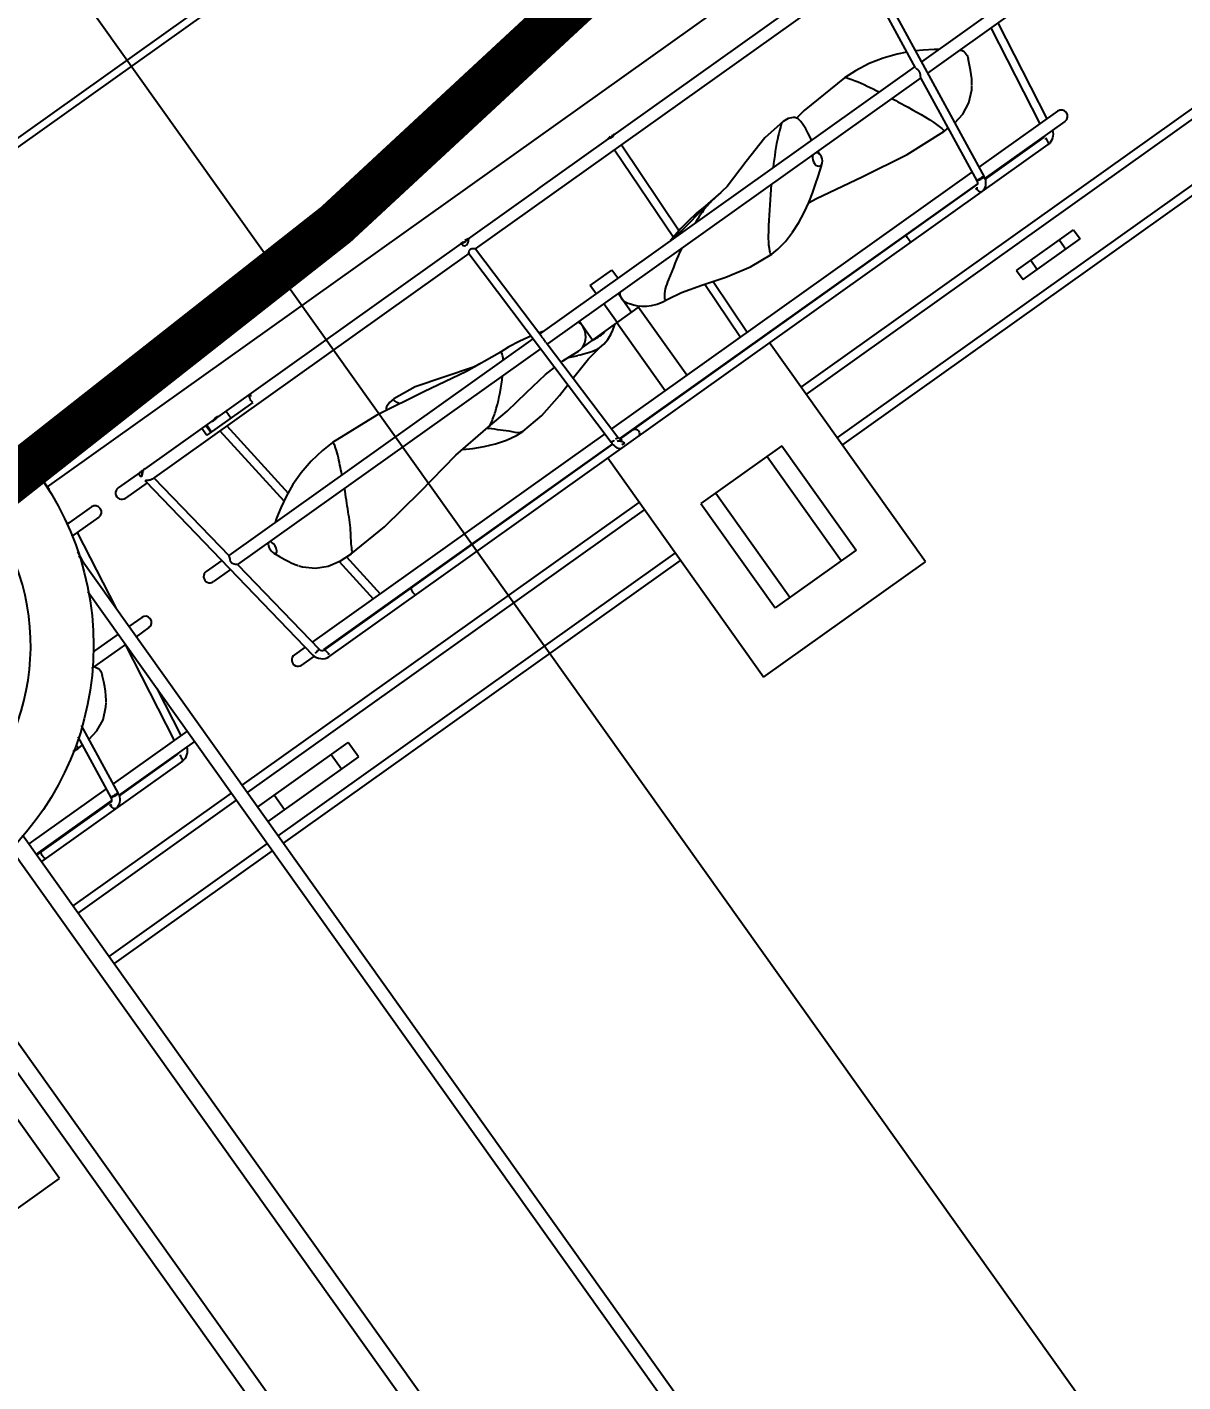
# Model space of a CAD drawing. Header units: feet. Extents: x 2321988 to 2329858, y 6722724 to 6730499.
# Drawn here: x 2326094.853 to 2326097.564, y 6726902.093 to 6726905.271 of the extents above; entities that cross this region are included whole.
import ezdxf

# ---------------------------------------------------------------- set-up
doc = ezdxf.new("R2010")
doc.units = ezdxf.units.FT
doc.header["$MEASUREMENT"] = 0
doc.header["$PDSIZE"] = 5
doc.layers.add('BESS Dimensions', color=3, linetype='Continuous')
doc.layers.add('C-BESS-EQUIPMENT', color=255, linetype='Continuous')
doc.styles.add('TG_DIMS', font='arial.ttf')
doc.dimstyles.new('TG-PROPOSED-ANNO', dxfattribs={"dimtxt": 0.1, "dimasz": 0.1, "dimexe": 0.05, "dimexo": 0.05, "dimgap": 0.02, "dimtad": 0, "dimtih": 1, "dimtoh": 1, "dimdsep": 46, "dimtxsty": 'TG_DIMS', "dimcen": 0, "dimclrd": 256, "dimclre": 256, "dimclrt": 256, "dimaunit": 1, "dimadec": 6, "dimazin": 2, "dimtfac": 1, "dimtofl": 0, "dimtmove": 1, "dimatfit": 3, "dimfxl": 1, "dimtolj": 1, "dimtzin": 0, "dimarcsym": 0})

# ---------------------------------------------------------------- blocks, each defined once
blk = doc.blocks.new('Midpoint Site Plan$0$A$Cc1a3344c')
at = {"linetype": 'Continuous'}
for p, q in [((-1685.4, 2695.04), (-1685.4, 3044.04)), ((-1679.03, 2695.04), (-1679.03, 3044.04)), ((-1640.97, 2695.04), (-1640.97, 3044.04)), ((-1634.6, 2695.04), (-1634.6, 3044.04)), ((-2150, 2204.55), (-2150, 3000.93)), ((-1824.88, 2975.69), (-1824.88, 2900.2)), ((-1815.88, 2975.69), (-1815.88, 2899.11)), ((-1940, 2215.09), (-1940, 2959.53)), ((-1815.92, 2954.73), (-1739.75, 2943.42)), ((-1815.88, 2960.79), (-1739.75, 2949.48)), ((-1739.75, 2959.04), (-1739.75, 2889.89)), ((-1730.75, 2959.04), (-1730.75, 2888.24)), ((-1730.25, 2939.78), (-1730.25, 2888.53)), ((-1724.25, 2308.31), (-1724.25, 2939.78)), ((-1815.81, 2927.5), (-1815.88, 2927.42)), ((-1803.06, 2926.83), (-1807.56, 2928.76)), ((-2155.55, 2924.73), (-2155.55, 2204.55)), ((-1663.97, 2869.04), (-1663.97, 2919.04)), ((-1663.97, 2919.04), (-1656.03, 2919.04)), ((-1656.03, 2869.04), (-1656.03, 2919.04)), ((-1910, 2624.04), (-1910, 2914.66)), ((-1901.96, 2909.53), (-1731.95, 2888.95)), ((-1663.97, 2906.54), (-1656.03, 2906.54)), ((-1901.1, 2903.38), (-1824.15, 2894.07)), ((-1901, 2563.03), (-1901, 2904.25)), ((-1824.88, 2894.07), (-1824.88, 2565.13)), ((-1816.03, 2893.08), (-1732.67, 2882.99)), ((-1815.88, 2893.08), (-1815.88, 2565.38)), ((-1775.01, 2884.3), (-1775.2, 2888.14)), ((-1739.75, 2883.85), (-1739.75, 2567.46)), ((-1730.75, 2882.23), (-1730.75, 2567.77)), ((-1730.25, 2567.82), (-1730.25, 2881.43)), ((-1663.97, 2881.54), (-1656.03, 2881.54)), ((-1663.97, 2869.04), (-1656.03, 2869.04)), ((-1805.44, 2798.19), (-1807.15, 2800.42)), ((-1847.49, 2794.83), (-1847.49, 2794.83)), ((-1801.44, 2793.02), (-1805.44, 2798.19)), ((-1776.53, 2715.7), (-1775.01, 2733.26)), ((-1832.07, 2729.19), (-1830.62, 2714.3)), ((-1830.62, 2714.3), (-1830.62, 2714.31)), ((-1830.61, 2719.19), (-1830.61, 2719.16)), ((-1730.75, 2714.04), (-1730.25, 2714.04)), ((-1532.12, 2695.04), (-1724.25, 2695.04)), ((-1532.12, 2553.04), (-1532.12, 2695.04)), ((-1901.08, 2691.05), (-1827.15, 2689.02)), ((-1901.01, 2685.04), (-1825.67, 2682.98)), ((-1783.51, 2687.82), (-1739.75, 2686.62)), ((-1785.31, 2681.87), (-1739.75, 2680.62)), ((-1659.15, 2659.6), (-1659.15, 2588.48)), ((-1659.15, 2659.6), (-1567.75, 2659.6)), ((-1567.75, 2659.6), (-1567.75, 2588.48)), ((-1792.4, 2650), (-1791.89, 2654.14)), ((-1659.15, 2646.6), (-1567.75, 2646.6)), ((-1799.25, 2584.24), (-1799.25, 2635.37)), ((-1832.12, 2614.55), (-1832.12, 2633.54)), ((-1824.88, 2633.54), (-1832.12, 2633.54)), ((-1799.25, 2627.39), (-1815.88, 2627.39)), ((-1739.75, 2633.54), (-1799.25, 2633.54)), ((-1910, 2624.04), (-1910, 2562.79)), ((-1824.88, 2614.54), (-1832.12, 2614.54)), ((-1799.25, 2614.89), (-1815.88, 2614.89)), ((-1739.75, 2614.54), (-1799.25, 2614.54)), ((-1659.15, 2601.48), (-1567.75, 2601.48)), ((-1799.25, 2593.24), (-1815.88, 2593.24)), ((-1659.15, 2588.48), (-1567.75, 2588.48)), ((-1799.59, 2567.31), (-1798.85, 2579.16)), ((-1824.88, 2568.14), (-1825.67, 2565.11)), ((-1817.17, 2565.34), (-1732.4, 2567.67)), ((-1799.51, 2565.82), (-1799.59, 2567.31)), ((-1799.25, 2568.24), (-1799.53, 2568.24)), ((-1799.25, 2568.24), (-1799.25, 2572.75)), ((-1910.08, 2562.79), (-1909.85, 2562.8)), ((-1901.08, 2557.04), (-1732.23, 2561.67)), ((-1901.01, 2563.04), (-1822.45, 2565.2)), ((-1824.88, 2559.13), (-1824.88, 2292.09)), ((-1815.88, 2559.37), (-1815.88, 2293.36)), ((-1739.75, 2561.46), (-1739.75, 2304.67)), ((-1730.75, 2561.76), (-1730.75, 2308.31)), ((-1730.25, 2308.31), (-1730.25, 2561.79)), ((-1910, 2556.8), (-1910, 2278.81)), ((-1909.92, 2556.79), (-1909.45, 2556.81)), ((-1901, 2557.15), (-1901, 2278.99)), ((-1532.12, 2553.04), (-1724.25, 2553.04)), ((-1685.4, 2204.55), (-1685.4, 2553.04)), ((-1679.03, 2204.55), (-1679.03, 2553.04)), ((-1640.97, 2204.55), (-1640.97, 2553.04)), ((-1634.6, 2204.55), (-1634.6, 2553.04)), ((-1830.1, 2541.64), (-1830.62, 2533.78)), ((-1830.62, 2533.78), (-1830.62, 2533.78)), ((-1730.75, 2534.04), (-1730.25, 2534.04)), ((-1791.88, 2496.21), (-1791.88, 2496.21)), ((-1847.49, 2453.25), (-1847.49, 2453.26)), ((-1845.09, 2444.8), (-1843.87, 2444.08)), ((-1845.11, 2436.37), (-1847.49, 2399.33)), ((-1904, 2369.6), (-1904, 2329.2)), ((-1775.2, 2359.94), (-1739.75, 2364.23)), ((-1775.66, 2353.84), (-1739.75, 2358.19)), ((-1910, 2350.39), (-1904, 2350.39)), ((-1901, 2344.72), (-1836.59, 2352.51)), ((-1901, 2338.67), (-1833.67, 2346.82)), ((-1910.45, 2342.05), (-1910.41, 2341.83)), ((-1910.36, 2343.58), (-1909.95, 2343.63)), ((-1910, 2333.42), (-1904, 2333.42)), ((-1910, 2332.71), (-1904, 2332.71)), ((-1910, 2329.2), (-1904, 2329.2)), ((-1815.88, 2320.67), (-1815.81, 2320.58)), ((-1807.56, 2319.32), (-1806.72, 2319.88)), ((-1815.92, 2293.36), (-1732.75, 2305.7)), ((-1902.53, 2274.43), (-1731.87, 2299.77)), ((-1739.75, 2298.6), (-1739.75, 2289.04)), ((-1731.85, 2299.95), (-1731.87, 2299.77)), ((-1730.75, 2300.14), (-1730.75, 2289.04)), ((-1901, 2280.72), (-1824.42, 2292.09)), ((-1815.88, 2287.3), (-1815.88, 2272.39)), ((-1910.47, 2279.14), (-1910.44, 2279.32)), ((-1910.44, 2279.32), (-1910.08, 2279.38)), ((-1824.88, 2285.96), (-1824.88, 2272.39)), ((-1666.35, 2204.55), (-1666.35, 2284.04)), ((-1653.65, 2284.04), (-1666.35, 2284.04)), ((-1653.65, 2284.04), (-1653.65, 2204.55)), ((-1910, 2275.33), (-1910, 2255.74)), ((-1909.56, 2273.39), (-1907.29, 2273.73)), ((-1909.53, 2273.57), (-1909.56, 2273.39)), ((-1901, 2274.66), (-1901, 2255.74)), ((-1653.65, 2269.04), (-1666.35, 2269.04)), ((-1910, 2232.34), (-1910, 2210.97)), ((-1901, 2232.34), (-1901, 2208.39)), ((-1653.65, 2219.04), (-1666.35, 2219.04)), ((-1962.5, 2215.09), (-1937.5, 2215.09)), ((-1962.5, 2215.08), (-1962.5, 2213.94)), ((-1937.5, 2215.08), (-1937.5, 2213.94)), ((-1901, 2213.42), (-1841.22, 2204.55)), ((-1824.88, 2215.69), (-1824.88, 2204.55)), ((-1815.88, 2215.69), (-1815.88, 2204.55)), ((-1889.69, 2205.68), (-1882.08, 2204.55)), ((-1886.78, 2204.55), (-63.22, 2204.55)), ((-1862.2, 2195.03), (-1014.54, 2195.03)), ((-1824.88, 2195.03), (-1824.88, 2173.21)), ((-1815.92, 2194.73), (-1739.75, 2183.42)), ((-1815.88, 2195.03), (-1815.88, 2165.34)), ((-1777.1, 2195.03), (-1739.75, 2189.48)), ((-1739.75, 2195.03), (-1739.75, 2129.89)), ((-1730.75, 2195.03), (-1730.75, 2128.24)), ((-1685.4, 2056.13), (-1685.4, 2195.03)), ((-1679.03, 2056.13), (-1679.03, 2195.03)), ((-1640.97, 2056.13), (-1640.97, 2195.03)), ((-1634.6, 2056.13), (-1634.6, 2195.03)), ((-1730.25, 2179.78), (-1730.25, 2128.53)), ((-1724.25, 2179.78), (-1724.25, 2056.13)), ((-1815.81, 2167.5), (-1815.88, 2167.42)), ((-1803.06, 2166.83), (-1807.56, 2168.76)), ((-1786.98, 2135.61), (-1731.95, 2128.95)), ((-1781.95, 2128.96), (-1732.67, 2122.99)), ((-1775.26, 2120.09), (-1775.01, 2124.3)), ((-1775.01, 2124.3), (-1775.2, 2128.14)), ((-1739.75, 2123.85), (-1739.75, 2056.13)), ((-1730.75, 2122.23), (-1730.75, 2056.13)), ((-1730.25, 2121.43), (-1730.25, 2056.13)), ((-1747.57, 2056.13), (-202.43, 2056.13)), ((-1744.03, 2043.43), (-205.97, 2043.43)), ((-1744.03, 1967.23), (-205.97, 1967.23)), ((-1747.57, 1954.53), (-1289.95, 1954.53)), ((-1532.12, 1935.04), (-1724.25, 1935.04)), ((-1532.12, 1793.04), (-1532.12, 1935.04))]:
    blk.add_line(p, q, dxfattribs=at)
for points in [[(-1730.75, 2941.16), (-1730.46, 2940.73), (-1730.25, 2939.78)], [(-1790.19, 2919.75), (-1791.48, 2920.65), (-1794.16, 2922.35), (-1796.89, 2923.88), (-1799.75, 2925.32), (-1803.06, 2926.83)], [(-1775.66, 2894.24), (-1777.36, 2902.59), (-1781.31, 2910.79), (-1787.68, 2917.8), (-1789.84, 2919.49)], [(-1824.88, 2915.34), (-1826.74, 2912.71), (-1831.08, 2905.92), (-1833.67, 2901.26)], [(-1836.59, 2895.57), (-1839.48, 2889.3), (-1842.97, 2879.54), (-1845.59, 2868.98), (-1847.1, 2857.96), (-1847.49, 2848.76)], [(-1789.62, 2775.95), (-1789.02, 2782.33), (-1782.54, 2818.07), (-1776.8, 2853.48), (-1775.01, 2884.3)], [(-1732.67, 2882.99), (-1731.56, 2882.71), (-1730.76, 2882.24)], [(-1730.76, 2882.24), (-1730.34, 2881.76), (-1730.25, 2881.43)], [(-1847.49, 2848.76), (-1845.11, 2811.71), (-1843.87, 2804)], [(-1845.08, 2803.3), (-1845.8, 2802.49), (-1847.18, 2798.93), (-1847.49, 2794.83)], [(-1824.88, 2803.72), (-1827.3, 2804.09), (-1830.61, 2804.57), (-1833.93, 2804.98), (-1837.17, 2805.21), (-1840.19, 2805.14), (-1842.86, 2804.59), (-1845.09, 2803.29)], [(-1812.64, 2802.65), (-1813.98, 2802.58), (-1815.88, 2802.67)], [(-1847.49, 2794.83), (-1845.7, 2777.54), (-1839.51, 2756.79), (-1832.98, 2735.44), (-1830.61, 2719.16)], [(-1775.01, 2733.26), (-1775.36, 2738.81), (-1776.76, 2746.42), (-1779.15, 2754.41), (-1782.31, 2762.21), (-1785.9, 2769.48), (-1789.7, 2776.09), (-1793.59, 2782.14), (-1797.54, 2787.78), (-1801.44, 2793.02)], [(-1830.62, 2714.31), (-1830.1, 2706.45), (-1829.01, 2698.23), (-1827.62, 2691.02), (-1826.15, 2684.82), (-1824.88, 2679.95)], [(-1830.61, 2719.19), (-1829.57, 2709.42), (-1826.93, 2694.94), (-1824.88, 2682.91)], [(-1791.89, 2654.14), (-1790.16, 2664.89), (-1785.97, 2679.67), (-1780.76, 2696.97), (-1776.53, 2715.7)], [(-1807.2, 2628.56), (-1806.35, 2629.08), (-1804.67, 2630.23), (-1802.75, 2631.76), (-1800.72, 2633.68), (-1798.69, 2636.01), (-1796.74, 2638.78), (-1794.98, 2642.01), (-1793.49, 2645.73), (-1792.4, 2650)], [(-1791.89, 2593.95), (-1792.4, 2598.09), (-1793.49, 2602.35), (-1794.98, 2606.07), (-1796.74, 2609.3), (-1798.69, 2612.07), (-1799.25, 2612.72)], [(-1785.31, 2566.21), (-1785.97, 2568.42), (-1790.16, 2583.19), (-1791.89, 2593.94)], [(-1827.15, 2559.06), (-1827.62, 2557.07), (-1829.01, 2549.85), (-1830.1, 2541.64)], [(-1791.88, 2496.21), (-1793.37, 2514.02), (-1796.21, 2532.91), (-1798.77, 2551.64), (-1799.2, 2559.83)], [(-1775.01, 2514.82), (-1776.53, 2532.39), (-1780.76, 2551.11), (-1783.51, 2560.26)], [(-1830.62, 2533.78), (-1833.25, 2506.85), (-1839.14, 2473.45), (-1845.11, 2436.37)], [(-1832.07, 2518.9), (-1832.98, 2512.65), (-1839.51, 2491.3), (-1845.7, 2470.55), (-1847.49, 2453.25)], [(-1789.62, 2472.13), (-1785.9, 2478.61), (-1782.31, 2485.87), (-1779.15, 2493.68), (-1776.76, 2501.67), (-1775.36, 2509.27), (-1775.01, 2514.83)], [(-1775.01, 2363.78), (-1776.8, 2394.61), (-1782.54, 2430.01), (-1789.02, 2465.75), (-1791.88, 2496.21)], [(-1847.49, 2453.26), (-1847.18, 2449.15), (-1845.8, 2445.59), (-1845.08, 2444.79)], [(-1847.49, 2399.33), (-1847.1, 2390.13), (-1845.59, 2379.11), (-1842.97, 2368.54), (-1839.48, 2358.79), (-1835.42, 2349.97), (-1831.08, 2342.16), (-1826.74, 2335.37), (-1824.88, 2332.74)], [(-1789.84, 2328.59), (-1787.68, 2330.29), (-1781.31, 2337.3), (-1777.36, 2345.5), (-1775.44, 2354.95), (-1775.01, 2363.78)], [(-1807.56, 2319.32), (-1803.06, 2321.26), (-1799.75, 2322.77), (-1796.89, 2324.21), (-1794.16, 2325.74), (-1791.48, 2327.44), (-1790.19, 2328.34)], [(-1732.75, 2305.7), (-1731.8, 2306), (-1731.01, 2306.56)], [(-1731.01, 2306.56), (-1730.46, 2307.35), (-1730.25, 2308.31)], [(-1730.75, 2181.16), (-1730.46, 2180.73), (-1730.25, 2179.78)], [(-1790.19, 2159.75), (-1791.48, 2160.65), (-1794.16, 2162.35), (-1796.89, 2163.88), (-1799.75, 2165.32), (-1803.06, 2166.83)], [(-1775.66, 2134.24), (-1777.36, 2142.59), (-1781.31, 2150.79), (-1787.68, 2157.8), (-1789.84, 2159.49)], [(-1732.67, 2122.99), (-1731.56, 2122.71), (-1730.76, 2122.24)], [(-1730.76, 2122.24), (-1730.34, 2121.76), (-1730.25, 2121.43)]]:
    blk.add_lwpolyline(points, dxfattribs=at)
blk.add_circle((-1950, 2005.33), 209.5, dxfattribs=at)
for centre, radius, start, end in [((-1735.25, 2959.04), 4.5, 0, 180), ((-1733.27, 2878.04), 10.99, 81.6614, 83.09971), ((-1733.24, 2878.25), 10.78, 76.50477, 81.67526), ((-1846.42, 2794.83), 1.06, 179.99929, 181.60972), ((-1835.54, 2599.04), 36.79, 350.92016, 9.48608), ((-1811.25, 2580.74), 12.5, 90, 111.84164), ((-1944.23, 2639.88), 160.1, 336.62774, 337.33056), ((-1969.94, 2651.05), 188.14, 335.13223, 336.60875), ((-1724.45, 2562.03), 7.17, 124.55935, 126.92118), ((-1828.55, 2533.71), 2.07, 175.84938, 178.09572), ((-2023.08, 2737.22), 334.6, 313.72635, 313.94872), ((-1846.51, 2453.26), 0.977, 180.27174, 181.92306), ((-1733.16, 2369.48), 10.42, 283.50588, 286.36171), ((-1849.04, 2348.07), 61.68, 186.05215, 187.41289), ((-1844.57, 2347.48), 65.8, 184.55041, 184.70879), ((-1735.25, 2289.04), 4.5, 180, 0), ((-1820.38, 2272.39), 4.5, 180, 0), ((-1905.5, 2255.74), 4.5, 180, 0), ((-1905.5, 2232.34), 4.5, 0, 180), ((-1820.38, 2215.69), 4.5, 0, 180), ((-1950, 2005.33), 164.57, 273.50395, 86.49605), ((-1733.27, 2118.04), 10.99, 81.6614, 83.09971), ((-1733.24, 2118.25), 10.78, 76.50477, 81.67526)]:
    blk.add_arc(centre, radius, start, end, dxfattribs=at)
for points in [[(-1730.71, 2948.06), (-1727.35, 2947.1), (-1724.25, 2943.28), (-1724.25, 2939.78)], [(-1815.81, 2927.5), (-1814.11, 2929.7), (-1810.12, 2929.86), (-1807.56, 2928.76)], [(-1730.72, 2888.73), (-1727.56, 2887.97), (-1724.25, 2884.68), (-1724.25, 2881.43)], [(-1807.15, 2800.42), (-1808.35, 2801.99), (-1810.68, 2802.84), (-1812.64, 2802.65)], [(-1815.92, 2798.72), (-1814.91, 2795.78), (-1808.19, 2794.47), (-1806.72, 2797.21)], [(-1815.91, 2628.95), (-1814.56, 2628.02), (-1812.89, 2627.39), (-1811.25, 2627.39)], [(-1799.25, 2584.24), (-1800.65, 2589.04), (-1806.25, 2593.24), (-1811.25, 2593.24)], [(-1798.85, 2579.16), (-1798.64, 2580.85), (-1798.77, 2582.61), (-1799.25, 2584.24)], [(-1730.74, 2561.71), (-1728.2, 2561.8), (-1724.25, 2563.16), (-1724.25, 2565.7)], [(-1730.25, 2385.36), (-1730.25, 2383.36), (-1724.25, 2383.36), (-1724.25, 2385.36)], [(-1815.81, 2320.58), (-1814.11, 2318.38), (-1810.12, 2318.22), (-1807.56, 2319.32)], [(-1807.52, 2321.97), (-1809.65, 2323.24), (-1812.65, 2323.52), (-1814.93, 2322.55)], [(-1731.87, 2299.77), (-1728.1, 2300.33), (-1724.25, 2304.49), (-1724.25, 2308.31)], [(-1730.71, 2188.06), (-1727.35, 2187.1), (-1724.25, 2183.28), (-1724.25, 2179.78)], [(-1815.81, 2167.5), (-1814.11, 2169.7), (-1810.12, 2169.86), (-1807.56, 2168.76)], [(-1730.72, 2128.73), (-1727.56, 2127.97), (-1724.25, 2124.68), (-1724.25, 2121.43)]]:
    blk.add_open_spline(points, degree=3, dxfattribs=at)
for points, knots in [([(-1724.25, 2939.78), (-1724.25, 2940.79), (-1726.32, 2940.37), (-1728.95, 2941.3), (-1728.43, 2940.3), (-1728.22, 2940.17)], [0, 0, 0, 0, 0.577911, 0.858667, 1, 1, 1, 1]), ([(-1823.87, 2894.32), (-1822.53, 2894.45), (-1819.81, 2895.71), (-1817.61, 2893.65), (-1816.38, 2893.33)], [0, 0, 0, 0, 0.51342, 1, 1, 1, 1]), ([(-1731.9, 2887.2), (-1732.14, 2885.95), (-1733, 2881.66), (-1732.5, 2886.35), (-1732.61, 2887.59), (-1731.89, 2889.35), (-1732.12, 2887.92), (-1732.16, 2887.44)], [0, 0, 0, 0, 0.356807, 0.558273, 0.841392, 0.866526, 1, 1, 1, 1]), ([(-1732.73, 2884.75), (-1732.49, 2885.99), (-1731.8, 2890.18), (-1731.89, 2887.43), (-1731.94, 2886.93)], [0, 0, 0, 0, 0.715063, 1, 1, 1, 1]), ([(-1731.85, 2888.24), (-1731.85, 2888.06), (-1731.88, 2887.62), (-1731.92, 2887.19), (-1731.94, 2886.93)], [0, 0, 0, 0, 0.411635, 1, 1, 1, 1]), ([(-1815.88, 2867.75), (-1811.95, 2869.72), (-1799.42, 2875.66), (-1786.86, 2882.03), (-1777.64, 2884.33)], [0, 0, 0, 0, 0.316289, 1, 1, 1, 1]), ([(-1777.64, 2884.33), (-1777.12, 2884.46), (-1776.33, 2884.62), (-1775.45, 2884.69), (-1775.19, 2884.56)], [0, 0, 0, 0, 0.649122, 1, 1, 1, 1]), ([(-1775.19, 2884.56), (-1775.14, 2884.54), (-1775.04, 2884.47), (-1775.01, 2884.35), (-1775.01, 2884.3)], [0, 0, 0, 0, 0.518518, 1, 1, 1, 1]), ([(-1724.25, 2881.43), (-1724.25, 2880.29), (-1726.21, 2879.84), (-1729.01, 2879.02), (-1728.5, 2880.38), (-1728.22, 2880.7)], [0, 0, 0, 0, 0.555715, 0.795293, 1, 1, 1, 1]), ([(-1847.49, 2848.76), (-1847.49, 2849.56), (-1844.73, 2851.26), (-1838.12, 2856.26), (-1830.44, 2860.16), (-1824.88, 2863.11)], [0, 0, 0, 0, 0.089076, 0.297247, 1, 1, 1, 1]), ([(-1724.25, 2818.62), (-1724.25, 2819.7), (-1727.26, 2818.32), (-1730.25, 2819.55), (-1730.25, 2818.62)], [0, 0, 0, 0, 0.53818, 1, 1, 1, 1]), ([(-1812.64, 2802.65), (-1813.3, 2802.59), (-1814.54, 2802.27), (-1815.51, 2801.38), (-1815.78, 2800.87)], [0, 0, 0, 0, 0.537689, 1, 1, 1, 1]), ([(-1806.72, 2797.21), (-1806.46, 2797.68), (-1806.26, 2798.89), (-1806.79, 2799.95), (-1807.15, 2800.42)], [0, 0, 0, 0, 0.473844, 1, 1, 1, 1]), ([(-1847.48, 2794.8), (-1847.45, 2793.62), (-1845.01, 2790.57), (-1838.11, 2782.13), (-1830.52, 2775.15), (-1824.88, 2769.97)], [0, 0, 0, 0, 0.104819, 0.31826, 1, 1, 1, 1]), ([(-1815.88, 2761.93), (-1808.44, 2755.45), (-1796.01, 2745.6), (-1783.24, 2735.63), (-1777.64, 2733.21)], [0, 0, 0, 0, 0.618115, 1, 1, 1, 1]), ([(-1777.64, 2733.21), (-1777.13, 2732.99), (-1776.39, 2732.68), (-1775.41, 2732.62), (-1775.19, 2732.81)], [0, 0, 0, 0, 0.655342, 1, 1, 1, 1]), ([(-1775.19, 2732.81), (-1775.15, 2732.85), (-1775.07, 2732.94), (-1775.04, 2733.05), (-1775.03, 2733.11)], [0, 0, 0, 0, 0.481431, 1, 1, 1, 1]), ([(-1775.03, 2733.11), (-1775.02, 2733.13), (-1775.02, 2733.18), (-1775.01, 2733.23), (-1775.01, 2733.26)], [0, 0, 0, 0, 0.483919, 1, 1, 1, 1]), ([(-1830.62, 2714.31), (-1830.63, 2714.56), (-1830.56, 2715.13), (-1830.39, 2715.68), (-1830.28, 2715.98)], [0, 0, 0, 0, 0.438402, 1, 1, 1, 1]), ([(-1830.61, 2719.16), (-1830.61, 2719), (-1830.58, 2718.69), (-1830.55, 2718.37), (-1830.52, 2718.2)], [0, 0, 0, 0, 0.47977, 1, 1, 1, 1]), ([(-1830.52, 2718.2), (-1830.39, 2717.18), (-1829.09, 2711.43), (-1826.82, 2705.97), (-1824.88, 2701.54)], [0, 0, 0, 0, 0.175994, 1, 1, 1, 1]), ([(-1910.47, 2687.78), (-1910.47, 2687.42), (-1910.41, 2686.77), (-1910.28, 2686.13), (-1910.2, 2685.84)], [0, 0, 0, 0, 0.54169, 1, 1, 1, 1]), ([(-1910.45, 2686.64), (-1909.29, 2687.09), (-1909.17, 2689.14), (-1910.38, 2692.11), (-1910.22, 2689.92), (-1910.15, 2689.25)], [0, 0, 0, 0, 0.549884, 0.703753, 1, 1, 1, 1]), ([(-1910.45, 2686.64), (-1909.68, 2686.94), (-1909.46, 2689), (-1909.54, 2690.59), (-1910, 2691.21)], [0, 0, 0, 0, 0.515776, 1, 1, 1, 1]), ([(-1910.2, 2685.84), (-1910.19, 2685.81), (-1910.17, 2685.76), (-1910.16, 2685.71), (-1910.15, 2685.69)], [0, 0, 0, 0, 0.515068, 1, 1, 1, 1]), ([(-1910.15, 2685.69), (-1910.14, 2685.65), (-1910.11, 2685.59), (-1910.08, 2685.52), (-1910.07, 2685.49)], [0, 0, 0, 0, 0.533139, 1, 1, 1, 1]), ([(-1815.88, 2683.36), (-1811.98, 2676.23), (-1805.15, 2666.14), (-1798.01, 2654.5), (-1793.88, 2652.65)], [0, 0, 0, 0, 0.642262, 1, 1, 1, 1]), ([(-1793.88, 2652.65), (-1793.66, 2652.55), (-1793.26, 2652.41), (-1792.82, 2652.44), (-1792.65, 2652.51)], [0, 0, 0, 0, 0.56499, 1, 1, 1, 1]), ([(-1792.65, 2652.51), (-1792.42, 2652.6), (-1791.98, 2653.14), (-1791.91, 2653.77), (-1791.89, 2654.14)], [0, 0, 0, 0, 0.408501, 1, 1, 1, 1]), ([(-1811.25, 2627.39), (-1810.56, 2627.39), (-1809.13, 2627.6), (-1807.82, 2628.19), (-1807.2, 2628.56)], [0, 0, 0, 0, 0.487518, 1, 1, 1, 1]), ([(-1791.89, 2593.94), (-1791.84, 2593.1), (-1792.58, 2587.6), (-1794.7, 2582.46), (-1796.49, 2578.17)], [0, 0, 0, 0, 0.153674, 1, 1, 1, 1]), ([(-1730.25, 2579.94), (-1730.25, 2581.16), (-1727.43, 2583.49), (-1724.25, 2581.28), (-1724.25, 2579.94)], [0, 0, 0, 0, 0.477203, 1, 1, 1, 1]), ([(-1732.4, 2567.67), (-1732.15, 2567.67), (-1731.66, 2567.77), (-1731.2, 2567.94), (-1730.97, 2568.04)], [0, 0, 0, 0, 0.493582, 1, 1, 1, 1]), ([(-1732.38, 2567.47), (-1732.34, 2567.55), (-1731.32, 2567.3), (-1732.1, 2566.24), (-1732.16, 2565.63)], [0, 0, 0, 0, 0.126655, 1, 1, 1, 1]), ([(-1730.97, 2568.04), (-1730.9, 2568.07), (-1730.78, 2568.13), (-1730.65, 2568.19), (-1730.58, 2568.22)], [0, 0, 0, 0, 0.504818, 1, 1, 1, 1]), ([(-1730.58, 2568.22), (-1730.21, 2568.39), (-1729.68, 2568.94), (-1728.92, 2568.48), (-1728.9, 2568.26)], [0, 0, 0, 0, 0.641522, 1, 1, 1, 1]), ([(-1730.25, 2565.7), (-1730.25, 2566.07), (-1729.79, 2566.89), (-1729.15, 2567.46), (-1728.76, 2567.76)], [0, 0, 0, 0, 0.436344, 1, 1, 1, 1]), ([(-1728.52, 2567.93), (-1727.84, 2568.4), (-1725.7, 2569.85), (-1725.95, 2567.4), (-1726.28, 2566.82)], [0, 0, 0, 0, 0.555633, 1, 1, 1, 1]), ([(-1910.47, 2560.31), (-1910.47, 2560.7), (-1910.4, 2561.4), (-1910.25, 2562.1), (-1910.15, 2562.4)], [0, 0, 0, 0, 0.554163, 1, 1, 1, 1]), ([(-1910.45, 2561.44), (-1909.68, 2561.15), (-1909.46, 2559.09), (-1909.54, 2557.49), (-1910, 2556.87)], [0, 0, 0, 0, 0.515776, 1, 1, 1, 1]), ([(-1910.45, 2561.44), (-1909.29, 2560.99), (-1909.17, 2558.95), (-1910.38, 2555.97), (-1910.22, 2558.16), (-1910.15, 2558.83)], [0, 0, 0, 0, 0.549884, 0.703753, 1, 1, 1, 1]), ([(-1910.15, 2562.4), (-1910.14, 2562.43), (-1910.11, 2562.5), (-1910.08, 2562.56), (-1910.07, 2562.59)], [0, 0, 0, 0, 0.533139, 1, 1, 1, 1]), ([(-1910.07, 2562.59), (-1910.06, 2562.62), (-1910.04, 2562.66), (-1910.01, 2562.7), (-1910, 2562.71)], [0, 0, 0, 0, 0.544357, 1, 1, 1, 1]), ([(-1910, 2562.71), (-1909.97, 2562.76), (-1909.59, 2562.69), (-1909.77, 2562.3), (-1909.77, 2562.09)], [0, 0, 0, 0, 0.207721, 1, 1, 1, 1]), ([(-1909.8, 2557.34), (-1909.82, 2557.28), (-1909.86, 2557.16), (-1909.91, 2557.04), (-1909.93, 2556.99)], [0, 0, 0, 0, 0.547631, 1, 1, 1, 1]), ([(-1909.77, 2562.09), (-1909.77, 2561.9), (-1909.78, 2561.46), (-1909.82, 2561.01), (-1909.85, 2560.75)], [0, 0, 0, 0, 0.424985, 1, 1, 1, 1]), ([(-1909.33, 2562.75), (-1909.44, 2562.83), (-1909.62, 2563.02), (-1909.84, 2562.84), (-1909.83, 2562.78)], [0, 0, 0, 0, 0.680911, 1, 1, 1, 1]), ([(-1909.53, 2559.28), (-1909.53, 2558.92), (-1909.59, 2558.27), (-1909.72, 2557.63), (-1909.8, 2557.34)], [0, 0, 0, 0, 0.54169, 1, 1, 1, 1]), ([(-1906.96, 2559.35), (-1906.96, 2560.07), (-1907.78, 2561.37), (-1908.74, 2562.39), (-1909.33, 2562.75)], [0, 0, 0, 0, 0.51019, 1, 1, 1, 1]), ([(-1908.53, 2557.01), (-1908.1, 2557.13), (-1907.18, 2557.64), (-1907.1, 2558.75), (-1907.26, 2559.22)], [0, 0, 0, 0, 0.47221, 1, 1, 1, 1]), ([(-1901, 2563.03), (-1901, 2562.53), (-1902.38, 2561.68), (-1902.8, 2560.3), (-1902.8, 2559.46)], [0, 0, 0, 0, 0.375311, 1, 1, 1, 1]), ([(-1902.8, 2559.46), (-1902.8, 2558.85), (-1902.34, 2557.9), (-1901.53, 2557.08), (-1901.13, 2557.05)], [0, 0, 0, 0, 0.6037, 1, 1, 1, 1]), ([(-1817.37, 2565.01), (-1818.06, 2565.19), (-1819.66, 2565.23), (-1821.24, 2565.12), (-1822.08, 2564.92)], [0, 0, 0, 0, 0.452014, 1, 1, 1, 1]), ([(-1731.85, 2564.15), (-1731.85, 2563.7), (-1731.93, 2562.93), (-1732.1, 2562.16), (-1732.25, 2561.87)], [0, 0, 0, 0, 0.579335, 1, 1, 1, 1]), ([(-1732.23, 2561.67), (-1731.98, 2561.68), (-1731.48, 2561.69), (-1730.98, 2561.7), (-1730.74, 2561.71)], [0, 0, 0, 0, 0.512247, 1, 1, 1, 1]), ([(-1909.93, 2556.99), (-1909.94, 2556.97), (-1909.96, 2556.93), (-1909.99, 2556.89), (-1910, 2556.87)], [0, 0, 0, 0, 0.544357, 1, 1, 1, 1]), ([(-1909.14, 2556.94), (-1909.04, 2556.94), (-1908.83, 2556.95), (-1908.63, 2556.99), (-1908.53, 2557.01)], [0, 0, 0, 0, 0.486368, 1, 1, 1, 1]), ([(-1829.85, 2534.86), (-1830.05, 2534.81), (-1830.49, 2534.57), (-1830.6, 2534.1), (-1830.62, 2533.86)], [0, 0, 0, 0, 0.47754, 1, 1, 1, 1]), ([(-1828.62, 2534.78), (-1828.84, 2534.84), (-1829.25, 2534.92), (-1829.67, 2534.9), (-1829.85, 2534.86)], [0, 0, 0, 0, 0.559093, 1, 1, 1, 1]), ([(-1824.87, 2532.97), (-1825.55, 2533.39), (-1826.75, 2534.09), (-1828.04, 2534.63), (-1828.62, 2534.78)], [0, 0, 0, 0, 0.574028, 1, 1, 1, 1]), ([(-1791.88, 2496.21), (-1791.93, 2497.99), (-1794.64, 2502.45), (-1802.01, 2512.69), (-1809.92, 2520.76), (-1815.87, 2526.02)], [0, 0, 0, 0, 0.13775, 0.381954, 1, 1, 1, 1]), ([(-1775.01, 2514.82), (-1775.02, 2512.26), (-1782.07, 2506.06), (-1786.84, 2500.2), (-1790.86, 2496.32)], [0, 0, 0, 0, 0.314118, 1, 1, 1, 1]), ([(-1847.31, 2452.81), (-1847.37, 2452.86), (-1847.46, 2452.99), (-1847.48, 2453.14), (-1847.48, 2453.23)], [0, 0, 0, 0, 0.466551, 1, 1, 1, 1]), ([(-1844.86, 2453.21), (-1845.37, 2452.99), (-1846.11, 2452.68), (-1847.09, 2452.62), (-1847.31, 2452.81)], [0, 0, 0, 0, 0.655342, 1, 1, 1, 1]), ([(-1842.17, 2454.59), (-1842.65, 2454.32), (-1843.53, 2453.83), (-1844.44, 2453.39), (-1844.86, 2453.21)], [0, 0, 0, 0, 0.548004, 1, 1, 1, 1]), ([(-1847.31, 2399.59), (-1847.36, 2399.56), (-1847.46, 2399.49), (-1847.49, 2399.38), (-1847.49, 2399.33)], [0, 0, 0, 0, 0.518296, 1, 1, 1, 1]), ([(-1844.86, 2399.35), (-1845.38, 2399.48), (-1846.17, 2399.64), (-1847.05, 2399.72), (-1847.31, 2399.59)], [0, 0, 0, 0, 0.649122, 1, 1, 1, 1]), ([(-1824.87, 2391.5), (-1827, 2392.46), (-1833.56, 2395.3), (-1840.17, 2398.19), (-1844.86, 2399.35)], [0, 0, 0, 0, 0.326171, 1, 1, 1, 1]), ([(-1775.01, 2363.78), (-1775.01, 2365.26), (-1780.84, 2367.9), (-1788.08, 2373.38), (-1801.33, 2380.04), (-1810.76, 2384.87), (-1815.87, 2387.31)], [0, 0, 0, 0, 0.093408, 0.319517, 0.640523, 1, 1, 1, 1]), ([(-1904, 2369.6), (-1905.26, 2369.29), (-1906.9, 2369.22), (-1909.51, 2370.29), (-1908.83, 2371.44), (-1908.48, 2371.77)], [0, 0, 0, 0, 0.578801, 0.785243, 1, 1, 1, 1]), ([(-1910.47, 2342.88), (-1910.47, 2342.69), (-1910.44, 2342.26), (-1910.4, 2341.82), (-1910.37, 2341.56)], [0, 0, 0, 0, 0.411635, 1, 1, 1, 1]), ([(-1910.45, 2342.05), (-1910.2, 2340.73), (-1909.35, 2336.25), (-1909.77, 2340.93), (-1909.76, 2342.07), (-1910.37, 2344), (-1910.2, 2342.68), (-1910.17, 2342.26)], [0, 0, 0, 0, 0.374031, 0.563508, 0.84829, 0.881741, 1, 1, 1, 1]), ([(-1910.2, 2340.11), (-1910.17, 2339.86), (-1910.1, 2339.39), (-1910.03, 2338.91), (-1910, 2338.69)], [0, 0, 0, 0, 0.525046, 1, 1, 1, 1]), ([(-1815.92, 2320.74), (-1815.9, 2320.71), (-1815.87, 2320.66), (-1815.83, 2320.61), (-1815.81, 2320.58)], [0, 0, 0, 0, 0.49108, 1, 1, 1, 1]), ([(-1814.93, 2322.55), (-1815.1, 2322.47), (-1815.4, 2322.32), (-1815.67, 2322.1), (-1815.78, 2321.99)], [0, 0, 0, 0, 0.54064, 1, 1, 1, 1]), ([(-1806.72, 2319.88), (-1806.47, 2320.14), (-1806.26, 2321.17), (-1807.1, 2321.72), (-1807.52, 2321.97)], [0, 0, 0, 0, 0.420988, 1, 1, 1, 1]), ([(-1732.73, 2305.52), (-1732.53, 2305), (-1732.38, 2303.89), (-1732.08, 2302.8), (-1732.08, 2302.23)], [0, 0, 0, 0, 0.496562, 1, 1, 1, 1]), ([(-1730.25, 2308.31), (-1730.25, 2309.32), (-1728.18, 2308.89), (-1725.55, 2309.82), (-1726.07, 2308.83), (-1726.28, 2308.7)], [0, 0, 0, 0, 0.577911, 0.858667, 1, 1, 1, 1]), ([(-1732.08, 2302.23), (-1732.08, 2302.2), (-1732.09, 2302.09), (-1732.15, 2302.19), (-1732.16, 2302.22)], [0, 0, 0, 0, 0.47054, 1, 1, 1, 1]), ([(-1816, 2293.24), (-1817.04, 2292.21), (-1819.49, 2289.05), (-1822.61, 2291.87), (-1824.28, 2292.05)], [0, 0, 0, 0, 0.463877, 1, 1, 1, 1]), ([(-1910.42, 2279.14), (-1910.38, 2279.04), (-1910.3, 2278.76), (-1910.24, 2278.48), (-1910.2, 2278.31)], [0, 0, 0, 0, 0.388671, 1, 1, 1, 1]), ([(-1910.23, 2276.86), (-1910.23, 2276.89), (-1910.25, 2276.97), (-1910.19, 2276.93), (-1910.18, 2276.92)], [0, 0, 0, 0, 0.629066, 1, 1, 1, 1]), ([(-1910, 2275.35), (-1910.06, 2275.65), (-1910.15, 2276.15), (-1910.23, 2276.66), (-1910.23, 2276.86)], [0, 0, 0, 0, 0.607668, 1, 1, 1, 1]), ([(-1910.2, 2278.31), (-1910.06, 2277.7), (-1909.92, 2277.48), (-1909.76, 2275.66), (-1909.85, 2275.84)], [0, 0, 0, 0, 0.753865, 1, 1, 1, 1]), ([(-1910.18, 2276.92), (-1910.17, 2276.91), (-1910.16, 2276.89), (-1910.16, 2276.88), (-1910.15, 2276.87)], [0, 0, 0, 0, 0.448857, 1, 1, 1, 1]), ([(-1909.28, 2276.76), (-1909.49, 2277.02), (-1909.9, 2277.41), (-1909.79, 2278.1), (-1909.61, 2278.2)], [0, 0, 0, 0, 0.629016, 1, 1, 1, 1]), ([(-1908.46, 2275.81), (-1908.61, 2275.97), (-1908.89, 2276.28), (-1909.16, 2276.6), (-1909.28, 2276.76)], [0, 0, 0, 0, 0.51379, 1, 1, 1, 1]), ([(-1901.61, 2276.99), (-1901.85, 2276.49), (-1902.24, 2275.71), (-1902.8, 2274.91), (-1902.8, 2274.57)], [0, 0, 0, 0, 0.621916, 1, 1, 1, 1]), ([(-1901, 2278.99), (-1901, 2278.66), (-1901.17, 2277.97), (-1901.45, 2277.33), (-1901.61, 2276.99)], [0, 0, 0, 0, 0.466154, 1, 1, 1, 1]), ([(-1909.58, 2273.57), (-1909.67, 2273.79), (-1909.8, 2274.39), (-1909.93, 2274.99), (-1910, 2275.35)], [0, 0, 0, 0, 0.392016, 1, 1, 1, 1]), ([(-1907.72, 2275.02), (-1907.84, 2275.15), (-1908.09, 2275.41), (-1908.34, 2275.67), (-1908.46, 2275.81)], [0, 0, 0, 0, 0.486979, 1, 1, 1, 1]), ([(-1907.18, 2274.39), (-1907.26, 2274.49), (-1907.44, 2274.7), (-1907.62, 2274.91), (-1907.72, 2275.02)], [0, 0, 0, 0, 0.458734, 1, 1, 1, 1]), ([(-1907.17, 2273.68), (-1907.14, 2273.72), (-1907.16, 2273.87), (-1907.22, 2273.98), (-1907.26, 2274.06)], [0, 0, 0, 0, 0.333012, 1, 1, 1, 1]), ([(-1906.96, 2273.95), (-1906.96, 2274.02), (-1907.03, 2274.18), (-1907.12, 2274.31), (-1907.18, 2274.39)], [0, 0, 0, 0, 0.395097, 1, 1, 1, 1]), ([(-1902.8, 2274.57), (-1902.8, 2274.53), (-1902.75, 2274.41), (-1902.64, 2274.43), (-1902.59, 2274.45)], [0, 0, 0, 0, 0.464353, 1, 1, 1, 1]), ([(-1910, 2212.73), (-1910.06, 2212.43), (-1910.15, 2211.93), (-1910.23, 2211.42), (-1910.23, 2211.22)], [0, 0, 0, 0, 0.607668, 1, 1, 1, 1]), ([(-1724.25, 2179.78), (-1724.25, 2180.79), (-1726.32, 2180.37), (-1728.95, 2181.3), (-1728.43, 2180.3), (-1728.22, 2180.17)], [0, 0, 0, 0, 0.577911, 0.858667, 1, 1, 1, 1]), ([(-1777.64, 2124.33), (-1777.12, 2124.46), (-1776.33, 2124.62), (-1775.45, 2124.69), (-1775.19, 2124.56)], [0, 0, 0, 0, 0.649122, 1, 1, 1, 1]), ([(-1775.19, 2124.56), (-1775.14, 2124.54), (-1775.04, 2124.47), (-1775.01, 2124.35), (-1775.01, 2124.3)], [0, 0, 0, 0, 0.518518, 1, 1, 1, 1]), ([(-1731.9, 2127.2), (-1732.14, 2125.95), (-1733, 2121.66), (-1732.5, 2126.35), (-1732.61, 2127.59), (-1731.89, 2129.35), (-1732.12, 2127.92), (-1732.16, 2127.44)], [0, 0, 0, 0, 0.356807, 0.558273, 0.841392, 0.866526, 1, 1, 1, 1]), ([(-1732.73, 2124.75), (-1732.49, 2125.99), (-1731.8, 2130.18), (-1731.89, 2127.43), (-1731.94, 2126.93)], [0, 0, 0, 0, 0.715063, 1, 1, 1, 1]), ([(-1731.85, 2128.24), (-1731.85, 2128.06), (-1731.88, 2127.62), (-1731.92, 2127.19), (-1731.94, 2126.93)], [0, 0, 0, 0, 0.411635, 1, 1, 1, 1]), ([(-1724.25, 2121.43), (-1724.25, 2120.29), (-1726.21, 2119.84), (-1729.01, 2119.02), (-1728.5, 2120.38), (-1728.22, 2120.7)], [0, 0, 0, 0, 0.555715, 0.795293, 1, 1, 1, 1]), ([(-1724.25, 2058.62), (-1724.25, 2059.7), (-1727.26, 2058.32), (-1730.25, 2059.55), (-1730.25, 2058.62)], [0, 0, 0, 0, 0.53818, 1, 1, 1, 1])]:
    blk.add_open_spline(points, degree=3, knots=knots, dxfattribs=at)
blk = doc.blocks.new('*D109')
at = {"layer": 'BESS Dimensions', "lineweight": -2, "transparency": 16777216}
for p, q in [((2326125.1693, 6727002.8662), (2326110.2842, 6727023.7584)), ((2326105.0412, 6727013.8836), (2326040.7778, 6726968.0974)), ((2325956.6732, 6726908.1749), (2326020.9365, 6726953.961)), ((2325960.5127, 6726885.5523), (2325945.6276, 6726906.4444))]:
    blk.add_line(p, q, dxfattribs=at)
at = {"layer": 'BESS Dimensions', "transparency": 16777216}
for points in [[(2326104.0741, 6727015.241), (2326106.0083, 6727012.5262), (2326113.1855, 6727019.6862)], [(2325955.7061, 6726909.5323), (2325957.6403, 6726906.8175), (2325948.5289, 6726902.3723)]]:
    blk.add_solid(points, dxfattribs=at)
at = {"layer": 'Defpoints', "color": 0, "transparency": 16777216}
for p in [(2326128.0706, 6726998.7941), (2325948.5289, 6726902.3723), (2325963.414, 6726881.4801)]:
    blk.add_point(p, dxfattribs=at)
at = {"layer": 'BESS Dimensions', "transparency": 16777216, "insert": (2326030.8572, 6726961.0292), "char_height": 10, "attachment_point": 5, "style": 'TG_DIMS'}
blk.add_mtext("\\A1;202.17'", dxfattribs=at)

msp = doc.modelspace()

# ---------------------------------------------------------------- linework, layer by layer
at = {"layer": 'C-BESS-EQUIPMENT'}
msp.add_lwpolyline([(2326094.5737, 6726878.3406), (2326077.7461, 6726901.9591), (2326090.777, 6726911.2433), (2326107.6046, 6726887.6248)], close=True, dxfattribs=at)
at = {"layer": 'C-BESS-EQUIPMENT', "const_width": 0.1083}
msp.add_lwpolyline([(2326094.3213, 6726903.82), (2326095.5773, 6726904.8082), (2326096.7142, 6726905.8624), (2326097.7471, 6726906.9397), (2326098.691, 6726907.9972), (2326099.561, 6726908.992), (2326100.3722, 6726909.8813), (2326101.1397, 6726910.6222), (2326101.8785, 6726911.1719)], dxfattribs=at)

# ---------------------------------------------------------------- block references
at = {"layer": 'C-BESS-EQUIPMENT', "xscale": 0.003280839895013123, "yscale": 0.003280839895013123, "zscale": 0.003280839895013123, "rotation": 305.4689808292026}
msp.add_blockref('Midpoint Site Plan$0$A$Cc1a3344c', (2326092.6753, 6726894.792), dxfattribs=at)

# ---------------------------------------------------------------- dimensions: what is measured, and where the dimension line sits
at = {"layer": 'BESS Dimensions'}
dim = msp.add_aligned_dim(p1=(2326128.0706, 6726998.7941), p2=(2325963.414, 6726881.4801), distance=-25.6525, dimstyle='TG-PROPOSED-ANNO', override={"dimscale": 50, "dimpost": "'"}, dxfattribs=at)
dim.commit()
dim.dimension.update_dxf_attribs({"geometry": '*D109', "text_midpoint": (2326030.8572, 6726961.0292)})

doc.saveas('drawing.dxf')
